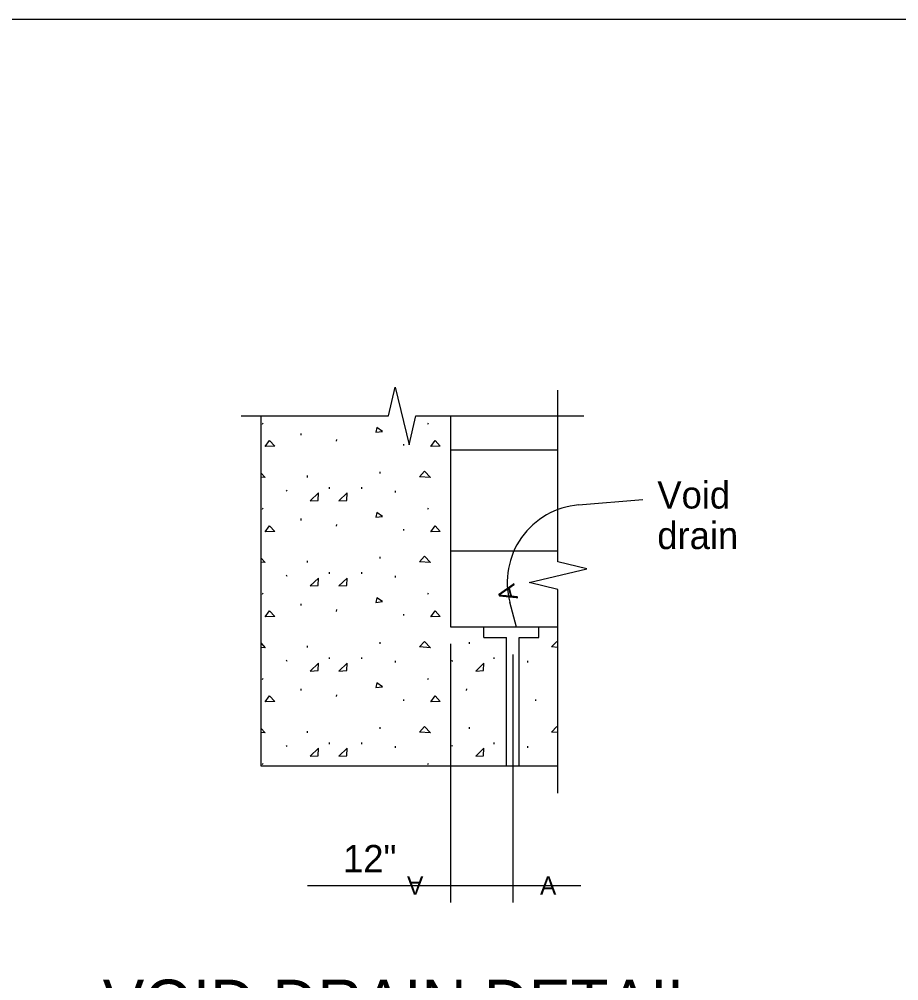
# Model space of a CAD drawing. Extents: x 1157 to 1185.5, y 1000.5 to 1021.5.
# Drawn here: x 1167.653 to 1172.18, y 1016.551 to 1021.5 of the extents above; entities that cross this region are included whole.
import ezdxf

# ---------------------------------------------------------------- set-up
doc = ezdxf.new("R2010")
doc.units = 0
for name, color, linetype in [('01-Slab', 7, 'Continuous'), ('03-Dimensions', 7, 'Continuous'), ('04-Hidden', 7, 'Continuous'), ('10-Sheet Border', 7, 'Continuous'), ('40-Pattern Areas', 7, 'Continuous'), ('41-Bearing Pads', 7, 'Continuous')]:
    doc.layers.add(name, color=color, linetype=linetype)

msp = doc.modelspace()

# ---------------------------------------------------------------- linework, layer by layer
at = {"layer": '01-Slab'}
for p, q in [((1168.8965, 1019.4587), (1168.8965, 1017.6571)), ((1168.8965, 1017.6571), (1170.4258, 1017.6571))]:
    msp.add_line(p, q, dxfattribs=at)
at = {"layer": '03-Dimensions'}
for p, q in [((1169.5532, 1019.4587), (1169.5887, 1019.6069)), ((1169.5887, 1019.6069), (1169.6597, 1019.3104)), ((1170.4258, 1018.7073), (1170.4258, 1019.5917)), ((1168.795, 1019.4587), (1169.5532, 1019.4587)), ((1169.6597, 1019.3104), (1169.6952, 1019.4587)), ((1169.6952, 1019.4587), (1170.5598, 1019.4587)), ((1170.5323, 1019.0003), (1170.8633, 1019.0275)), ((1170.5741, 1018.6718), (1170.4258, 1018.7073)), ((1170.2776, 1018.6008), (1170.5741, 1018.6718)), ((1170.4258, 1018.5653), (1170.2776, 1018.6008)), ((1170.4258, 1017.5173), (1170.4258, 1018.5653)), ((1170.2122, 1018.3719), (1170.1784, 1018.4993)), ((1169.8726, 1018.2853), (1169.8726, 1016.9539)), ((1170.1942, 1018.2307), (1170.1942, 1016.9539)), ((1169.1373, 1017.0414), (1169.8726, 1017.0414)), ((1169.8726, 1017.0414), (1170.1942, 1017.0414)), ((1170.1942, 1017.0414), (1170.5442, 1017.0414))]:
    msp.add_line(p, q, dxfattribs=at)
msp.add_arc((1170.5651, 1018.6017), 0.4, 94.7046, 194.8211, dxfattribs=at)
at = {"layer": '04-Hidden'}
for p, q in [((1170.044, 1018.3182), (1170.044, 1018.3728)), ((1170.3271, 1018.3182), (1170.3271, 1018.3728)), ((1170.044, 1018.3182), (1170.1619, 1018.3182)), ((1170.1619, 1017.6571), (1170.1619, 1018.3182)), ((1170.2264, 1017.6571), (1170.2264, 1018.3182)), ((1170.2264, 1018.3182), (1170.3271, 1018.3182))]:
    msp.add_line(p, q, dxfattribs=at)
at = {"layer": '10-Sheet Border'}
msp.add_line((1157, 1021.5), (1185.5, 1021.5), dxfattribs=at)
at = {"layer": '40-Pattern Areas'}
for p, q in [((1168.9051, 1019.4166), (1168.908, 1019.4236)), ((1169.7566, 1019.4166), (1169.7601, 1019.4236)), ((1169.104, 1019.3588), (1169.105, 1019.3677)), ((1169.2857, 1019.3288), (1169.2878, 1019.3374)), ((1169.6322, 1019.3067), (1169.633, 1019.3137)), ((1169.1363, 1019.142), (1169.1363, 1019.151)), ((1169.5103, 1019.1623), (1169.5103, 1019.171)), ((1169.2507, 1019.0838), (1169.2507, 1019.0915)), ((1169.417, 1019.0838), (1169.417, 1019.0915)), ((1169.032, 1019.0708), (1169.0293, 1019.0769)), ((1169.59, 1019.0648), (1169.59, 1019.0733)), ((1168.9051, 1018.9786), (1168.908, 1018.9856)), ((1169.7566, 1018.9786), (1169.7601, 1018.9856)), ((1169.104, 1018.9207), (1169.105, 1018.9296)), ((1169.2857, 1018.8908), (1169.2878, 1018.8994)), ((1169.6322, 1018.8687), (1169.633, 1018.8757)), ((1169.1363, 1018.7039), (1169.1363, 1018.7128)), ((1169.5103, 1018.7242), (1169.5103, 1018.7329)), ((1169.2507, 1018.6458), (1169.2507, 1018.6535)), ((1169.417, 1018.6458), (1169.417, 1018.6535)), ((1169.032, 1018.6327), (1169.0293, 1018.6389)), ((1169.59, 1018.6265), (1169.59, 1018.6353)), ((1168.9051, 1018.5404), (1168.908, 1018.5473)), ((1169.7566, 1018.5404), (1169.7601, 1018.5473)), ((1169.104, 1018.4825), (1169.105, 1018.4915)), ((1169.2857, 1018.4525), (1169.2878, 1018.4613)), ((1169.6322, 1018.4306), (1169.633, 1018.4374)), ((1169.1363, 1018.2658), (1169.1363, 1018.2748)), ((1169.5103, 1018.2861), (1169.5103, 1018.2948)), ((1169.9712, 1018.2861), (1169.9712, 1018.2948)), ((1169.032, 1018.1946), (1169.0293, 1018.2008)), ((1169.2507, 1018.2077), (1169.2507, 1018.2153)), ((1169.417, 1018.2077), (1169.417, 1018.2153)), ((1169.59, 1018.1885), (1169.59, 1018.1971)), ((1169.8838, 1018.1946), (1169.8813, 1018.2008)), ((1170.0975, 1018.2077), (1170.0975, 1018.2153)), ((1170.2703, 1018.1885), (1170.2703, 1018.1971)), ((1168.9051, 1018.1023), (1168.908, 1018.1093)), ((1169.7566, 1018.1023), (1169.7601, 1018.1093)), ((1169.104, 1018.0445), (1169.105, 1018.0535)), ((1169.9553, 1018.0445), (1169.9571, 1018.0535)), ((1169.2857, 1018.0145), (1169.2878, 1018.0232)), ((1169.6322, 1017.9924), (1169.633, 1017.9993)), ((1170.3129, 1017.9924), (1170.3129, 1017.9993)), ((1169.5103, 1017.8481), (1169.5103, 1017.8566)), ((1169.9712, 1017.8481), (1169.9712, 1017.8566)), ((1169.1363, 1017.8278), (1169.1363, 1017.8367)), ((1169.032, 1017.7565), (1169.0293, 1017.7627)), ((1169.2507, 1017.7696), (1169.2507, 1017.7773)), ((1169.417, 1017.7696), (1169.417, 1017.7773)), ((1169.59, 1017.7503), (1169.59, 1017.7591)), ((1169.8838, 1017.7565), (1169.8813, 1017.7627)), ((1170.0975, 1017.7696), (1170.0975, 1017.7773)), ((1170.2703, 1017.7503), (1170.2703, 1017.7591)), ((1168.9051, 1017.6643), (1168.908, 1017.6712)), ((1169.7566, 1017.6643), (1169.7601, 1017.6712))]:
    msp.add_line(p, q, dxfattribs=at)
for points in [[(1169.4884, 1019.3748), (1169.5228, 1019.379), (1169.4937, 1019.3987)], [(1168.919, 1019.3007), (1168.9421, 1019.3316), (1168.9682, 1019.3023)], [(1169.7712, 1019.3007), (1169.7934, 1019.3316), (1169.8203, 1019.3023)], [(1169.7133, 1019.1454), (1169.7399, 1019.1743), (1169.7704, 1019.1418)], [(1169.1911, 1019.0237), (1169.1929, 1019.0623), (1169.1508, 1019.0211)], [(1169.3388, 1019.0237), (1169.3409, 1019.0623), (1169.2987, 1019.0211)], [(1169.4884, 1018.9366), (1169.5228, 1018.9408), (1169.4937, 1018.9607)], [(1168.919, 1018.8624), (1168.9421, 1018.8935), (1168.9682, 1018.864)], [(1169.7712, 1018.8624), (1169.7934, 1018.8935), (1169.8203, 1018.864)], [(1169.7133, 1018.7073), (1169.7399, 1018.7362), (1169.7704, 1018.7036)], [(1169.1911, 1018.5856), (1169.1929, 1018.6242), (1169.1508, 1018.5831)], [(1169.3388, 1018.5856), (1169.3409, 1018.6242), (1169.2987, 1018.5831)], [(1169.4884, 1018.4983), (1169.5228, 1018.5028), (1169.4937, 1018.5225)], [(1168.919, 1018.4244), (1168.9421, 1018.4554), (1168.9682, 1018.4258)], [(1169.7712, 1018.4244), (1169.7934, 1018.4554), (1169.8203, 1018.4258)], [(1169.7133, 1018.2691), (1169.7399, 1018.2982), (1169.7704, 1018.2656)], [(1169.1911, 1018.1475), (1169.1929, 1018.1862), (1169.1508, 1018.1449)], [(1169.3388, 1018.1475), (1169.3409, 1018.1862), (1169.2987, 1018.1449)], [(1170.0424, 1018.1475), (1170.045, 1018.1862), (1170.0028, 1018.1449)], [(1169.4884, 1018.0603), (1169.5228, 1018.0648), (1169.4937, 1018.0845)], [(1168.919, 1017.9863), (1168.9421, 1018.0173), (1168.9682, 1017.9878)], [(1169.7712, 1017.9863), (1169.7934, 1018.0173), (1169.8203, 1017.9878)], [(1169.7133, 1017.8311), (1169.7399, 1017.86), (1169.7704, 1017.8274)], [(1169.1911, 1017.7093), (1169.1929, 1017.7481), (1169.1508, 1017.7067)], [(1169.3388, 1017.7093), (1169.3409, 1017.7481), (1169.2987, 1017.7067)], [(1170.0424, 1017.7093), (1170.045, 1017.7481), (1170.0028, 1017.7067)]]:
    msp.add_lwpolyline(points, close=True, dxfattribs=at)
for points in [[(1168.8965, 1019.1658), (1168.9183, 1019.1418), (1168.8965, 1019.1432)], [(1168.8965, 1018.7278), (1168.9183, 1018.7036), (1168.8965, 1018.705)], [(1170.4258, 1018.2671), (1170.3932, 1018.2691), (1170.4209, 1018.2982), (1170.4258, 1018.2927)], [(1168.8965, 1018.2898), (1168.9183, 1018.2656), (1168.8965, 1018.267)], [(1168.8965, 1017.8515), (1168.9183, 1017.8274), (1168.8965, 1017.8289)], [(1170.4258, 1017.829), (1170.3932, 1017.8311), (1170.4209, 1017.86), (1170.4258, 1017.8545)]]:
    msp.add_lwpolyline(points, dxfattribs=at)
at = {"layer": '41-Bearing Pads'}
for p, q in [((1169.8726, 1019.4587), (1169.8726, 1018.3728)), ((1169.8726, 1019.284), (1170.4258, 1019.284)), ((1169.8726, 1018.7633), (1170.4258, 1018.7633)), ((1169.8726, 1018.3728), (1170.4258, 1018.3728))]:
    msp.add_line(p, q, dxfattribs=at)

# ---------------------------------------------------------------- texts
at = {"layer": '01-Slab'}
msp.add_text('VOID DRAIN DETAIL', height=0.24, dxfattribs=at).set_placement((1168.083, 1016.3171))
at = {"layer": '03-Dimensions'}
for s, p in [('Void ', (1170.9374, 1018.9818)), ('drain', (1170.9374, 1018.773)), ('12"', (1169.32, 1017.1102))]:
    msp.add_text(s, height=0.14, dxfattribs=at).set_placement(p)
for rotation, p in [(104.8358, (1170.2214, 1018.519)), (180, (1169.7328, 1017.088)), (360, (1170.334, 1016.9948))]:
    msp.add_text('A', height=0.0933, rotation=rotation, dxfattribs=at).set_placement(p)

doc.saveas('drawing.dxf')
